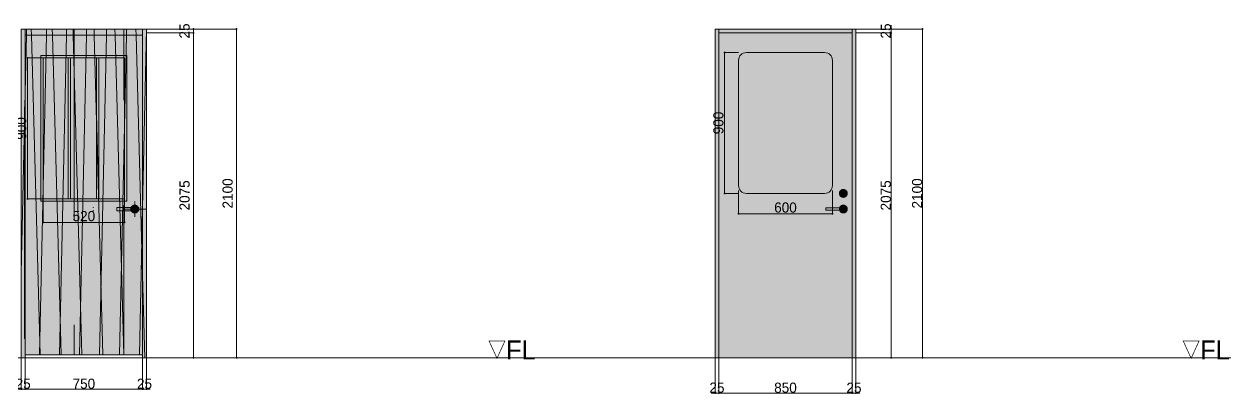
# Model space of a CAD drawing. Header units: millimetres. Extents: x -376000 to 292178, y -193032 to 188048.
# Drawn here: x -223160 to -215491, y 94374 to 96737 of the extents above; entities that cross this region are included whole.
import ezdxf

# ---------------------------------------------------------------- set-up
doc = ezdxf.new("R2010")
doc.units = ezdxf.units.MM
doc.header["$PDMODE"] = 1
doc.header["$PDSIZE"] = -2
doc.linetypes.add('芯', pattern=[3.174918720000001, 1.905, -0.6348374400000001, 0.2116226400000002, -0.4234586400000002])
for name, color, linetype, lineweight in [('00_一般', 7, 'Continuous', 5), ('07_文字・記号', 7, 'Continuous', 9), ('_平面図（新設） (2D)', 7, 'Continuous', 5), ('一般', 7, 'Continuous', 5), ('寸法', 7, 'Continuous', 5)]:
    doc.layers.add(name, color=color, linetype=linetype, lineweight=lineweight)
doc.layers.add('02_0.25', color=1, linetype='Continuous', lineweight=25, true_color=0xff0000)
doc.layers.add('04_0.10', color=7, linetype='Continuous', lineweight=9, true_color=0x0099ff)
doc.styles.add('Hiragino Kaku Gothic Pro W3', font='', dxfattribs={"bigfont": 'Hiragino Kaku Gothic Pro W3'})
doc.styles.add('Hiragino Sans W3', font='', dxfattribs={"bigfont": 'Hiragino Sans W3'})
doc.styles.get('Hiragino Kaku Gothic Pro W3').set_extended_font_data('Hiragino Kaku Gothic Pro W3')
doc.styles.get('Hiragino Sans W3').set_extended_font_data('Hiragino Sans W3')
doc.dimstyles.new('建具表寸法', dxfattribs={"dimtxt": 161.7816840277779, "dimasz": 0.19998779296875, "dimexe": 0, "dimexo": 0.3, "dimgap": 0.005, "dimtad": 1, "dimdsep": 46, "dimtxsty": 'Hiragino Sans W3', "dimblk": 'DOT', "dimblk1": 'DOT', "dimblk2": 'DOT', "dimcen": 0, "dimazin": 0, "dimtfac": 1, "dimtix": 1, "dimtmove": 0, "dimatfit": 0, "dimldrblk": 'VW_FILLEDARROW', "dimfxl": 1, "dimfrac": 2, "dimtolj": 1, "dimarcsym": 0})
pattern_1 = [(91.55430507832516, (0, 0), (129.3706128285435, 153.9832752114436), []), (90, (680.4999999999999, 445.5000000000002), (317.5000000000001, 762.0000000000001), [1481.666666666667, -673.5948023899283]), (88.75747639671474, (346.7777777777777, 21.50000000000007), (124.207218057869, -159.5173628918171), [])]

# ---------------------------------------------------------------- blocks, each defined once
blk = doc.blocks.new('グループ-734')
at = {"layer": '一般', "color": 7, "linetype": '芯', "lineweight": 9, "transparency": 33554687}
for p, q in [((325, -155), (325, -55)), ((250, -105), (400, -105))]:
    blk.add_line(p, q, dxfattribs=at)
blk = doc.blocks.new('グループ-15-1')
at = {"layer": '04_0.10', "linetype": 'Continuous', "lineweight": 0, "true_color": 0xbbbbbb, "transparency": 33554687}
h = blk.add_hatch(color=9, dxfattribs=at)
edge = h.paths.add_edge_path()
edge.add_arc((-1799.999824152129, -3379.500260569467), 3, 180, 270, ccw=False)
edge.add_line((-1802.999824152129, -3379.500260569467), (-1802.999824152129, -3363.499745489022))
edge.add_arc((-1799.999824152129, -3363.499745489022), 3, 90, 180, ccw=False)
edge.add_line((-1799.999824152129, -3360.499745489022), (-1665.99999041777, -3360.499745489022))
edge.add_arc((-1665.99999041777, -3363.499745489022), 3, 0, 90, ccw=False)
edge.add_line((-1662.99999041777, -3363.499745489022), (-1662.99999041777, -3379.500260569465))
edge.add_arc((-1665.99999041777, -3379.500260569465), 3, 270, 360, ccw=False)
edge.add_line((-1665.99999041777, -3382.500260569465), (-1799.999824152129, -3382.500260569467))
blk.add_hatch(color=9, dxfattribs=at).paths.add_polyline_path([(-1790.499824152129, -3349.849367934628), (-1789.035483798237, -3349.064360534929), (-1787.543097831171, -3348.384020788523), (-1786.022666250932, -3347.808348695409), (-1784.474189057518, -3347.337344255589), (-1782.897666250932, -3346.971007469064), (-1781.293097831171, -3346.709338335831), (-1779.660483798237, -3346.552336855891), (-1777.999824152129, -3346.500003029244), (-1776.339164506021, -3346.552336855891), (-1774.706550473087, -3346.709338335831), (-1773.101982053326, -3346.971007469064), (-1771.52545924674, -3347.337344255589), (-1769.976982053326, -3347.808348695409), (-1768.456550473087, -3348.384020788523), (-1766.964164506021, -3349.064360534929), (-1765.499824152129, -3349.849367934628), (-1764.087817624884, -3350.725020181034), (-1762.752433137758, -3351.677294467561), (-1761.493670690752, -3352.706190794207), (-1760.311530283866, -3353.811709160974), (-1759.206011917099, -3354.993849567861), (-1758.177115590452, -3356.252612014868), (-1757.224841303925, -3357.587996501996), (-1756.349189057518, -3359.000003029244), (-1755.564181657818, -3360.464343383139), (-1754.883841911411, -3361.956729350206), (-1754.308169818297, -3363.477160930446), (-1753.837165378476, -3365.02563812386), (-1753.470828591949, -3366.602160930446), (-1753.209159458716, -3368.206729350206), (-1753.052157978776, -3369.839343383139), (-1752.999824152129, -3371.500003029244), (-1753.052157978776, -3373.160662675349), (-1753.209159458716, -3374.793276708282), (-1753.470828591949, -3376.397845128042), (-1753.837165378476, -3377.974367934628), (-1754.308169818297, -3379.522845128042), (-1754.883841911411, -3381.043276708282), (-1755.564181657818, -3382.535662675349), (-1756.349189057518, -3384.000003029244), (-1757.224841303925, -3385.412009556492), (-1758.177115590452, -3386.74739404362), (-1759.206011917099, -3388.006156490628), (-1760.311530283866, -3389.188296897514), (-1761.493670690752, -3390.293815264281), (-1762.752433137758, -3391.322711590928), (-1764.087817624884, -3392.274985877454), (-1765.499824152129, -3393.15063812386), (-1766.964164506021, -3393.93564552356), (-1768.456550473087, -3394.615985269966), (-1769.976982053326, -3395.191657363079), (-1771.52545924674, -3395.662661802898), (-1773.101982053326, -3396.028998589424), (-1774.706550473087, -3396.290667722658), (-1776.339164506021, -3396.447669202598), (-1777.999824152129, -3396.500003029244), (-1779.660483798237, -3396.447669202598), (-1781.293097831171, -3396.290667722658), (-1782.897666250932, -3396.028998589424), (-1784.474189057518, -3395.662661802898), (-1786.022666250932, -3395.191657363079), (-1787.543097831171, -3394.615985269966), (-1789.035483798237, -3393.93564552356), (-1790.499824152129, -3393.15063812386), (-1791.911830679374, -3392.274985877454), (-1793.2472151665, -3391.322711590928), (-1794.505977613506, -3390.293815264281), (-1795.688118020392, -3389.188296897514), (-1796.793636387159, -3388.006156490628), (-1797.822532713806, -3386.74739404362), (-1798.774807000333, -3385.412009556492), (-1799.65045924674, -3384.000003029244), (-1800.43546664644, -3382.535662675349), (-1801.115806392848, -3381.043276708282), (-1801.691478485962, -3379.522845128042), (-1802.162482925782, -3377.974367934628), (-1802.528819712309, -3376.397845128042), (-1802.790488845542, -3374.793276708282), (-1802.947490325482, -3373.160662675349), (-1802.999824152129, -3371.500003029244), (-1802.947490325482, -3369.839343383139), (-1802.790488845542, -3368.206729350206), (-1802.528819712309, -3366.602160930446), (-1802.162482925782, -3365.02563812386), (-1801.691478485962, -3363.477160930446), (-1801.115806392848, -3361.956729350206), (-1800.43546664644, -3360.464343383139), (-1799.65045924674, -3359.000003029244), (-1798.774807000333, -3357.587996501996), (-1797.822532713806, -3356.252612014868), (-1796.793636387159, -3354.993849567861), (-1795.688118020392, -3353.811709160974), (-1794.505977613506, -3352.706190794207), (-1793.2472151665, -3351.677294467561), (-1791.911830679374, -3350.725020181034)])
at = {"layer": '00_一般', "color": 251, "lineweight": 5, "transparency": 33554687}
for p, q in [((-1514.876318736686, -3360.499842388381), (-1511.876318736686, -3360.499842388381)), ((-1511.876318736686, -3360.499842388381), (-1511.876318736686, -3363.499842388381)), ((-1511.876318736686, -3382.500357468824), (-1514.876318736686, -3382.500357468824)), ((-1511.876318736686, -3379.500357468823), (-1511.876318736686, -3382.500357468824))]:
    blk.add_line(p, q, dxfattribs=at)
at = {"layer": '04_0.10', "color": 251, "transparency": 33554687, "flags": 128}
blk.add_lwpolyline([(-1799.999824152129, -3382.500260569467, -0.4142135623730951), (-1802.999824152129, -3379.500260569467), (-1802.999824152129, -3363.499745489022, -0.4142135623730951), (-1799.999824152129, -3360.499745489022), (-1665.99999041777, -3360.499745489022, -0.4142135623730951), (-1662.99999041777, -3363.499745489022), (-1662.99999041777, -3379.500260569465, -0.4142135623730951), (-1665.99999041777, -3382.500260569465)], format="xyb", close=True, dxfattribs=at)
at = {"layer": '04_0.10', "color": 251}
blk.add_open_spline([(-1790.499824152129, -3349.849367934628), (-1784.698553962908, -3346.500003029244), (-1771.301094341351, -3346.500003029244), (-1759.698553962908, -3353.198732840012), (-1752.999824152129, -3364.801273218477), (-1752.999824152129, -3378.198732840013), (-1759.698553962908, -3389.801273218477), (-1771.301094341351, -3396.500003029244), (-1784.698553962908, -3396.500003029244), (-1796.301094341351, -3389.801273218477), (-1802.999824152129, -3378.198732840013), (-1802.999824152129, -3364.801273218477), (-1796.301094341351, -3353.198732840012), (-1790.499824152129, -3349.849367934628)], degree=2, dxfattribs=at)
blk = doc.blocks.new('シンボル-15')
at = {"layer": '00_一般', "linetype": 'Continuous', "lineweight": 0, "true_color": 0xeee9cc, "transparency": 33554687}
for points in [[(-100, 860), (-85, 860), (-85, -39.99999999999991), (-100, -39.99999999999991)], [(80, 860), (95, 860), (95, -39.99999999999991), (80, -39.99999999999991)]]:
    blk.add_hatch(color=254, dxfattribs=at).paths.add_polyline_path(points)
at = {"layer": '00_一般', "linetype": 'Continuous', "lineweight": 5, "true_color": 0xccbb66, "transparency": 33554687}
h = blk.add_hatch(dxfattribs=at)
h.set_pattern_fill('木目縦（薄茶）-2', color=43, style=0, pattern_type=2)
h.set_pattern_definition(pattern_1)
h.paths.add_polyline_path([(-100, 860), (-85, 860), (-85, -39.99999999999991), (-100, -39.99999999999991)])
h = blk.add_hatch(dxfattribs=at)
h.set_pattern_fill('木目縦（薄茶）-2', color=43, style=0, pattern_type=2)
h.set_pattern_definition(pattern_1)
h.paths.add_polyline_path([(80, 860), (95, 860), (95, -39.99999999999991), (80, -39.99999999999991)])
at = {"layer": '04_0.10', "linetype": 'Continuous', "lineweight": 0, "true_color": 0xeee9cc, "transparency": 33554687}
for points in [[(-375, 1045), (-400, 1045), (-400, -1055), (-375, -1055)], [(-375, 1045), (375, 1045), (375, 1005), (-375, 1005)], [(375, -1036), (375, 1005), (-375, 1005), (-375, -1036)], [(400, 1045), (375, 1045), (375, -1055), (400, -1055)]]:
    blk.add_hatch(color=254, dxfattribs=at).paths.add_polyline_path(points)
at = {"layer": '04_0.10', "linetype": 'Continuous', "lineweight": 5, "true_color": 0xccbb66, "transparency": 33554687}
h = blk.add_hatch(dxfattribs=at)
h.set_pattern_fill('木目縦（薄茶）-2', color=43, style=0, pattern_type=2)
h.set_pattern_definition(pattern_1)
h.paths.add_polyline_path([(-375, 1045), (-400, 1045), (-400, -1055), (-375, -1055)])
h = blk.add_hatch(dxfattribs=at)
h.set_pattern_fill('木目縦（薄茶）-2', color=43, style=0, pattern_type=2)
h.set_pattern_definition(pattern_1)
h.paths.add_polyline_path([(-375, 1045), (375, 1045), (375, 1005), (-375, 1005)])
h = blk.add_hatch(dxfattribs=at)
h.set_pattern_fill('木目縦（薄茶）-2', color=43, style=0, pattern_type=2)
h.set_pattern_definition(pattern_1)
h.paths.add_polyline_path([(375, -1036), (375, 1005), (-375, 1005), (-375, -1036)])
h = blk.add_hatch(dxfattribs=at)
h.set_pattern_fill('木目縦（薄茶）-2', color=43, style=0, pattern_type=2)
h.set_pattern_definition(pattern_1)
h.paths.add_polyline_path([(400, 1045), (375, 1045), (375, -1055), (400, -1055)])
at = {"layer": '04_0.10', "linetype": 'Continuous', "lineweight": 0, "true_color": 0xe6ffe6, "transparency": 33554687}
blk.add_hatch(color=7, dxfattribs=at).paths.add_polyline_path([(260, 860), (-260, 860), (-260, -39.99999999999991), (260, -39.99999999999991)])
at = {"layer": '04_0.10', "color": 251, "transparency": 33554687, "flags": 128}
for points in [[(-375, 1045), (-400, 1045), (-400, -1055), (-375, -1055)], [(-375, 1045), (375, 1045), (375, 1005), (-375, 1005)], [(400, 1045), (375, 1045), (375, -1055), (400, -1055)], [(260, 860), (-260, 860), (-260, -39.99999999999991), (260, -39.99999999999991)]]:
    blk.add_lwpolyline(points, close=True, dxfattribs=at)
at = {"layer": '04_0.10', "color": 7, "linetype": 'Continuous', "lineweight": 9, "transparency": 33554687, "flags": 128}
blk.add_lwpolyline([(375, -1036), (375, 1005), (-375, 1005), (-375, -1036)], close=True, dxfattribs=at)
at = {"layer": '一般', "color": 7, "linetype": 'Continuous', "lineweight": 9, "transparency": 33554687}
for p, q in [((-275, 875), (-275, -55)), ((-275, 875), (-260, 875)), ((260, 875), (-260, 875)), ((-260, 860), (-260, -40)), ((260, 860), (-260, 860)), ((260, 875), (275, 875)), ((260, 49), (260, 860)), ((275, -55), (275, 875)), ((-260, -40), (260, -40)), ((-260, -55), (260, -55))]:
    blk.add_line(p, q, dxfattribs=at)
at = {"layer": '一般', "color": 7, "linetype": 'Continuous', "lineweight": 15, "transparency": 33554687}
for p, q in [((-100, 860), (-100, -39.99999999999991)), ((-85, 860), (-85, -39.99999999999991)), ((80, 860), (80, -39.99999999999991)), ((95, 860), (95, -39.99999999999991)), ((-260, -55), (-275, -55)), ((275, -55), (260, -55))]:
    blk.add_line(p, q, dxfattribs=at)
at = {"layer": '04_0.10', "color": 7, "transparency": 33554687, "xscale": -1}
blk.add_blockref('グループ-15-1', (-1452.999824152095, 3266.500003029243), dxfattribs=at)
at = {"layer": '一般', "color": 7, "transparency": 33554687}
blk.add_blockref('グループ-734', (0, 0), dxfattribs=at)
blk = doc.blocks.new('_Dot')
at = {"color": 0, "linetype": 'ByBlock', "lineweight": -2}
blk.add_line((-0.5, 0), (-1, 0), dxfattribs=at)
at = {"color": 0, "linetype": 'ByBlock', "const_width": 0.5}
blk.add_lwpolyline([(-0.25, 0, 1), (0.25, 0, 1)], format="xyb", close=True, dxfattribs=at)
blk = doc.blocks.new('*D1198')
at = {"layer": 'Defpoints', "color": 0}
for p in [(-223177.4427861263, 94605.41183461073), (-223152.4427861263, 94605.41183461073), (-223152.4427861263, 94405.41183461073)]:
    blk.add_point(p, dxfattribs=at)
at = {"layer": '寸法', "color": 0, "lineweight": -2}
for p, q in [((-223177.4427861263, 94605.11183461073), (-223177.4427861263, 94405.41183461073)), ((-223152.4427861263, 94605.11183461073), (-223152.4427861263, 94405.41183461073)), ((-223189.4420537044, 94405.41183461073), (-223201.4413212826, 94405.41183461073)), ((-223177.4427861263, 94405.41183461073), (-223152.4427861263, 94405.41183461073)), ((-223140.4435185482, 94405.41183461073), (-223128.4442509701, 94405.41183461073))]:
    blk.add_line(p, q, dxfattribs=at)
at = {"layer": '寸法', "color": 0, "lineweight": -2, "xscale": 11.999267578125, "yscale": 11.999267578125, "zscale": 11.999267578125}
blk.add_blockref('_Dot', (-223177.4427861263, 94405.41183461073), dxfattribs=at)
at = {"layer": '寸法', "color": 0, "lineweight": -2, "xscale": 11.999267578125, "yscale": 11.999267578125, "zscale": 11.999267578125, "rotation": 180}
blk.add_blockref('_Dot', (-223152.4427861263, 94405.41183461073), dxfattribs=at)
at = {"layer": '寸法', "color": 0, "insert": (-223164.9427861263, 94439.48970633342), "char_height": 64.7126736111111, "attachment_point": 5, "style": 'Hiragino Kaku Gothic Pro W3'}
blk.add_mtext('\\A1;25', dxfattribs=at)
blk = doc.blocks.new('VW_FILLEDARROW')
at = {"color": 0, "linetype": 'Continuous', "lineweight": 5, "transparency": 16777216, "flags": 128}
blk.add_lwpolyline([(-161.3333333333333, 43.22913637888779), (0, 0), (-161.3333333333333, -43.22913637888784)], close=True, dxfattribs=at)
blk = doc.blocks.new('*D1199')
at = {"layer": 'Defpoints', "color": 0}
for p in [(-223152.4427861263, 94605.41183461073), (-222402.4427861263, 94605.41183461073), (-222402.4427861263, 94405.41183461073)]:
    blk.add_point(p, dxfattribs=at)
at = {"layer": '寸法', "color": 0, "lineweight": -2}
for p, q in [((-223152.4427861263, 94605.11183461073), (-223152.4427861263, 94405.41183461073)), ((-222402.4427861263, 94605.11183461073), (-222402.4427861263, 94405.41183461073)), ((-223140.4435185482, 94405.41183461073), (-222414.4420537044, 94405.41183461073))]:
    blk.add_line(p, q, dxfattribs=at)
at = {"layer": '寸法', "color": 0, "lineweight": -2, "xscale": 11.999267578125, "yscale": 11.999267578125, "zscale": 11.999267578125, "rotation": 180}
blk.add_blockref('_Dot', (-223152.4427861263, 94405.41183461073), dxfattribs=at)
at = {"layer": '寸法', "color": 0, "lineweight": -2, "xscale": 11.999267578125, "yscale": 11.999267578125, "zscale": 11.999267578125}
blk.add_blockref('_Dot', (-222402.4427861263, 94405.41183461073), dxfattribs=at)
at = {"layer": '寸法', "color": 0, "insert": (-222777.4427861263, 94439.48970633342), "char_height": 64.7126736111111, "attachment_point": 5, "style": 'Hiragino Kaku Gothic Pro W3'}
blk.add_mtext('\\A1;750', dxfattribs=at)
blk = doc.blocks.new('*D1200')
at = {"layer": 'Defpoints', "color": 0}
for p in [(-222402.4427861263, 94605.41183461073), (-222377.4427861263, 94605.41183461073), (-222377.4427861263, 94405.41183461073)]:
    blk.add_point(p, dxfattribs=at)
at = {"layer": '寸法', "color": 0, "lineweight": -2}
for p, q in [((-222402.4427861263, 94605.11183461073), (-222402.4427861263, 94405.41183461073)), ((-222377.4427861263, 94605.11183461073), (-222377.4427861263, 94405.41183461073)), ((-222414.4420537044, 94405.41183461073), (-222426.4413212826, 94405.41183461073)), ((-222402.4427861263, 94405.41183461073), (-222377.4427861263, 94405.41183461073)), ((-222365.4435185482, 94405.41183461073), (-222353.4442509701, 94405.41183461073))]:
    blk.add_line(p, q, dxfattribs=at)
at = {"layer": '寸法', "color": 0, "lineweight": -2, "xscale": 11.999267578125, "yscale": 11.999267578125, "zscale": 11.999267578125}
blk.add_blockref('_Dot', (-222402.4427861263, 94405.41183461073), dxfattribs=at)
at = {"layer": '寸法', "color": 0, "lineweight": -2, "xscale": 11.999267578125, "yscale": 11.999267578125, "zscale": 11.999267578125, "rotation": 180}
blk.add_blockref('_Dot', (-222377.4427861263, 94405.41183461073), dxfattribs=at)
at = {"layer": '寸法', "color": 0, "insert": (-222389.9427861263, 94439.48970633342), "char_height": 64.7126736111111, "attachment_point": 5, "style": 'Hiragino Kaku Gothic Pro W3'}
blk.add_mtext('\\A1;25', dxfattribs=at)
blk = doc.blocks.new('*D1201')
at = {"layer": 'Defpoints', "color": 0}
for p in [(-222377.4427861263, 96705.41183461073), (-222077.4427861263, 96705.41183461073), (-222377.4427861263, 96680.41183461073)]:
    blk.add_point(p, dxfattribs=at)
at = {"layer": '寸法', "color": 0, "lineweight": -2}
for p, q in [((-222377.1427861263, 96705.41183461073), (-222077.4427861263, 96705.41183461073)), ((-222377.1427861263, 96680.41183461073), (-222077.4427861263, 96680.41183461073)), ((-222077.4427861263, 96692.41110218882), (-222077.4427861263, 96693.4125670326))]:
    blk.add_line(p, q, dxfattribs=at)
at = {"layer": '寸法', "color": 0, "lineweight": -2, "xscale": 11.999267578125, "yscale": 11.999267578125, "zscale": 11.999267578125}
for p, rotation in [((-222077.4427861263, 96705.41183461073), 90), ((-222077.4427861263, 96680.41183461073), 270)]:
    blk.add_blockref('_Dot', p, dxfattribs=dict(at, rotation=rotation))
at = {"layer": '寸法', "color": 0, "insert": (-222134.1636194596, 96692.91183461073), "char_height": 64.7126736111111, "attachment_point": 5, "rotation": 90, "style": 'Hiragino Kaku Gothic Pro W3'}
blk.add_mtext('\\A1;25', dxfattribs=at)
blk = doc.blocks.new('*D1202')
at = {"layer": 'Defpoints', "color": 0}
for p in [(-222377.4427861263, 96680.41183461073), (-222077.4427861263, 96680.41183461073), (-222362.4427861263, 94605.41183461073)]:
    blk.add_point(p, dxfattribs=at)
at = {"layer": '寸法', "color": 0, "lineweight": -2}
for p, q in [((-222377.1427861263, 96680.41183461073), (-222077.4427861263, 96680.41183461073)), ((-222077.4427861263, 94617.41110218882), (-222077.4427861263, 96668.4125670326)), ((-222362.1427861263, 94605.41183461073), (-222077.4427861263, 94605.41183461073))]:
    blk.add_line(p, q, dxfattribs=at)
at = {"layer": '寸法', "color": 0, "lineweight": -2, "xscale": 11.999267578125, "yscale": 11.999267578125, "zscale": 11.999267578125}
for p, rotation in [((-222077.4427861263, 96680.41183461073), 90), ((-222077.4427861263, 94605.41183461073), 270)]:
    blk.add_blockref('_Dot', p, dxfattribs=dict(at, rotation=rotation))
at = {"layer": '寸法', "color": 0, "insert": (-222134.1636194596, 95642.91183461073), "char_height": 64.7126736111111, "attachment_point": 5, "rotation": 90, "style": 'Hiragino Kaku Gothic Pro W3'}
blk.add_mtext('\\A1;2075', dxfattribs=at)
blk = doc.blocks.new('*D1203')
at = {"layer": 'Defpoints', "color": 0}
for p in [(-222077.4427861263, 96705.41183461073), (-221802.4427861263, 96705.41183461073), (-222077.4427861263, 94605.41183461073)]:
    blk.add_point(p, dxfattribs=at)
at = {"layer": '寸法', "color": 0, "lineweight": -2}
for p, q in [((-222077.1427861263, 96705.41183461073), (-221802.4427861263, 96705.41183461073)), ((-221802.4427861263, 94617.41110218882), (-221802.4427861263, 96693.4125670326)), ((-222077.1427861263, 94605.41183461073), (-221802.4427861263, 94605.41183461073))]:
    blk.add_line(p, q, dxfattribs=at)
at = {"layer": '寸法', "color": 0, "lineweight": -2, "xscale": 11.999267578125, "yscale": 11.999267578125, "zscale": 11.999267578125}
for p, rotation in [((-221802.4427861263, 96705.41183461073), 90), ((-221802.4427861263, 94605.41183461073), 270)]:
    blk.add_blockref('_Dot', p, dxfattribs=dict(at, rotation=rotation))
at = {"layer": '寸法', "color": 0, "insert": (-221859.1636194596, 95655.41183461073), "char_height": 64.7126736111111, "attachment_point": 5, "rotation": 90, "style": 'Hiragino Kaku Gothic Pro W3'}
blk.add_mtext('\\A1;2100', dxfattribs=at)
blk = doc.blocks.new('*D1204')
at = {"layer": 'Defpoints', "color": 0}
for p in [(-223037.4427861263, 95620.41183461073), (-222517.4427861263, 95620.41183461073), (-223037.4427861263, 95470.41183461073)]:
    blk.add_point(p, dxfattribs=at)
at = {"layer": '寸法', "color": 0, "lineweight": -2}
for p, q in [((-223037.4427861263, 95620.11183461073), (-223037.4427861263, 95470.41183461073)), ((-222517.4427861263, 95620.11183461073), (-222517.4427861263, 95470.41183461073)), ((-222529.4420537044, 95470.41183461073), (-223025.4435185482, 95470.41183461073))]:
    blk.add_line(p, q, dxfattribs=at)
at = {"layer": '寸法', "color": 0, "lineweight": -2, "xscale": 11.999267578125, "yscale": 11.999267578125, "zscale": 11.999267578125, "rotation": 180}
blk.add_blockref('_Dot', (-223037.4427861263, 95470.41183461073), dxfattribs=at)
at = {"layer": '寸法', "color": 0, "lineweight": -2, "xscale": 11.999267578125, "yscale": 11.999267578125, "zscale": 11.999267578125}
blk.add_blockref('_Dot', (-222517.4427861263, 95470.41183461073), dxfattribs=at)
at = {"layer": '寸法', "color": 0, "insert": (-222777.4427861263, 95510.031946982), "char_height": 64.7126736111111, "attachment_point": 5, "style": 'Hiragino Kaku Gothic Pro W3'}
blk.add_mtext('\\A1;520', dxfattribs=at)
blk = doc.blocks.new('*D1205')
at = {"layer": 'Defpoints', "color": 0}
for p in [(-223137.4427861263, 96520.41183461073), (-223037.4427861263, 96520.41183461073), (-223037.4427861263, 95620.41183461073)]:
    blk.add_point(p, dxfattribs=at)
at = {"layer": '寸法', "color": 0, "lineweight": -2}
for p, q in [((-223037.7427861263, 96520.41183461073), (-223137.4427861263, 96520.41183461073)), ((-223137.4427861263, 95632.41110218882), (-223137.4427861263, 96508.4125670326)), ((-223037.7427861263, 95620.41183461073), (-223137.4427861263, 95620.41183461073))]:
    blk.add_line(p, q, dxfattribs=at)
at = {"layer": '寸法', "color": 0, "lineweight": -2, "xscale": 11.999267578125, "yscale": 11.999267578125, "zscale": 11.999267578125}
for p, rotation in [((-223137.4427861263, 96520.41183461073), 90), ((-223137.4427861263, 95620.41183461073), 270)]:
    blk.add_blockref('_Dot', p, dxfattribs=dict(at, rotation=rotation))
at = {"layer": '寸法', "color": 0, "insert": (-223177.0628984976, 96070.41183461073), "char_height": 64.7126736111111, "attachment_point": 5, "rotation": 90, "style": 'Hiragino Kaku Gothic Pro W3'}
blk.add_mtext('\\A1;900', dxfattribs=at)
blk = doc.blocks.new('グループ-576')
at = {"layer": '04_0.10', "linetype": 'Continuous', "lineweight": 0, "true_color": 0xf8f8ef}
blk.add_hatch(color=7, dxfattribs=at).paths.add_polyline_path([(-432.4495228085798, 975), (417.5504771914202, 975), (417.5504771914202, -1100), (-432.4495228085798, -1100)])
at = {"layer": '04_0.10', "linetype": 'Continuous', "lineweight": 0, "true_color": 0xd9e6cf}
h = blk.add_hatch(color=254, dxfattribs=at)
edge = h.paths.add_edge_path()
edge.add_arc((242.5504771914201, 1.066e-13), 50, 270, 360, ccw=False)
edge.add_line((242.5504771914201, -49.99999999999989), (-257.4495228085798, -49.99999999999999))
edge.add_arc((-257.4495228085798, 9.5e-15), 50, 180, 270, ccw=False)
edge.add_line((-307.4495228085798, 9.5e-15), (-307.4495228085798, 800))
edge.add_arc((-257.4495228085798, 800), 50, 90, 180, ccw=False)
edge.add_line((-257.4495228085798, 850), (242.5504771914201, 850))
edge.add_arc((242.5504771914201, 800), 50, 0, 90, ccw=False)
edge.add_line((292.5504771914202, 800), (292.5504771914202, 1.13686837721616e-13))
at = {"layer": '04_0.10', "linetype": 'Continuous', "lineweight": 0}
for points in [[(-389.4434439395278, -28.35008141176012), (-387.9616857801052, -27.56508186213383), (-386.4515484149565, -26.88474891912438), (-384.9130318440818, -26.30908258273177), (-383.3461360674812, -25.838082852956), (-381.7508610851543, -25.47174972979707), (-380.1272068971015, -25.21008321325498), (-378.4751735033227, -25.05308330332972), (-376.7947609038179, -25.0007500000213), (-375.114348304313, -25.05308330332972), (-373.4623149105342, -25.21008321325498), (-371.8386607224814, -25.47174972979707), (-370.2433857401546, -25.838082852956), (-368.6764899635538, -26.30908258273177), (-367.1379733926792, -26.88474891912438), (-365.6278360275305, -27.56508186213383), (-364.146077868108, -28.35008141176012), (-362.7172760275093, -29.2257249016445), (-361.3660076188327, -30.17798966542822), (-360.092272642078, -31.20687570311131), (-358.8960710972452, -32.31238301469374), (-357.7774029843344, -33.49451160017551), (-356.7362683033456, -34.75326145955664), (-355.7726670542787, -36.08863259283712), (-354.8865992371338, -37.50062500001695), (-354.0922544547739, -38.96495071050521), (-353.4038223100619, -40.45732175371094), (-352.8213028029979, -41.97773812963415), (-352.344695933582, -43.52619983827488), (-351.974001701814, -45.10270687963308), (-351.709220107694, -46.70725925370877), (-351.5503511512222, -48.33985696050194), (-351.4973948323981, -50.00050000001261), (-351.5503511512222, -51.66114303952327), (-351.709220107694, -53.29374074631643), (-351.974001701814, -54.89829312039214), (-352.344695933582, -56.47480016175034), (-352.8213028029979, -58.02326187039105), (-353.4038223100619, -59.54367824631428), (-354.0922544547739, -61.03604928952002), (-354.8865992371338, -62.50037500000826), (-355.7726670542787, -63.91236740718809), (-356.7362683033456, -65.24773854046857), (-357.7774029843344, -66.50648839984972), (-358.8960710972452, -67.68861698533149), (-360.092272642078, -68.79412429691392), (-361.3660076188327, -69.823010334597), (-362.7172760275093, -70.77527509838073), (-364.146077868108, -71.6509185882651), (-365.6278360275305, -72.43591813789138), (-367.1379733926792, -73.11625108090081), (-368.6764899635538, -73.69191741729344), (-370.2433857401546, -74.16291714706921), (-371.8386607224814, -74.52925027022816), (-373.4623149105342, -74.79091678677024), (-375.114348304313, -74.9479166966955), (-376.7947609038179, -75.00025000000392), (-378.4751735033227, -74.9479166966955), (-380.1272068971015, -74.79091678677024), (-381.7508610851543, -74.52925027022816), (-383.3461360674812, -74.16291714706921), (-384.9130318440818, -73.69191741729344), (-386.4515484149565, -73.11625108090081), (-387.9616857801052, -72.43591813789138), (-389.4434439395278, -71.6509185882651), (-390.8722457801263, -70.77527509838073), (-392.2235141888031, -69.823010334597), (-393.4972491655577, -68.79412429691392), (-394.6934507103905, -67.68861698533149), (-395.8121188233013, -66.50648839984972), (-396.8532535042901, -65.24773854046857), (-397.816854753357, -63.91236740718809), (-398.7029225705019, -62.50037500000826), (-399.4972673528619, -61.03604928952002), (-400.1856994975739, -59.54367824631428), (-400.7682190046378, -58.02326187039105), (-401.2448258740537, -56.47480016175034), (-401.6155201058217, -54.89829312039214), (-401.8803016999417, -53.29374074631643), (-402.0391706564137, -51.66114303952327), (-402.0921269752376, -50.00050000001261), (-402.0391706564137, -48.33985696050194), (-401.8803016999417, -46.70725925370877), (-401.6155201058217, -45.10270687963308), (-401.2448258740537, -43.52619983827488), (-400.7682190046378, -41.97773812963415), (-400.1856994975739, -40.45732175371094), (-399.4972673528619, -38.96495071050521), (-398.7029225705019, -37.50062500001695), (-397.816854753357, -36.08863259283712), (-396.8532535042901, -34.75326145955664), (-395.8121188233013, -33.49451160017551), (-394.6934507103905, -32.31238301469374), (-393.4972491655577, -31.20687570311131), (-392.2235141888031, -30.17798966542822), (-390.8722457801263, -29.2257249016445)], [(-389.4435704276274, -128.3493649053779), (-387.9617974504745, -127.5643575056773), (-386.4516449838006, -126.8840177592702), (-384.9131130276058, -126.3083456661565), (-383.3462015818901, -125.8373412263362), (-381.7509106466534, -125.4710044398092), (-380.1272402218958, -125.2093353065757), (-378.4751903076174, -125.0523338266356), (-376.7947609038179, -124.9999999999889), (-375.1143315000184, -125.0523338266356), (-373.4622815857399, -125.2093353065757), (-371.8386111609823, -125.4710044398092), (-370.2433202257456, -125.8373412263362), (-368.6764087800299, -126.3083456661565), (-367.1378768238351, -126.8840177592702), (-365.6277243571612, -127.5643575056773), (-364.1459513800083, -128.3493649053779), (-362.7171352512478, -129.2250171517851), (-361.3658533297515, -130.177291438312), (-360.0921056155192, -131.2061877649587), (-358.895892108551, -132.3117061317252), (-357.7772128088469, -133.4938465386114), (-356.7360677164068, -134.7526089856175), (-355.7724568312307, -136.0879934727433), (-354.8863801533187, -137.4999999999889), (-354.0920274274312, -138.9643403538812), (-353.4035883983287, -140.4567263209471), (-352.8210630660112, -141.9771579011867), (-352.3444514304788, -143.5256350945999), (-351.9737534917313, -145.1021579011867), (-351.7089692497688, -146.7067263209471), (-351.5500987045913, -148.3393403538812), (-351.4971418561988, -149.9999999999889), (-351.5500987045913, -151.6606596460966), (-351.7089692497688, -153.2932736790306), (-351.9737534917313, -154.8978420987911), (-352.3444514304788, -156.4743649053779), (-352.8210630660112, -158.0228420987911), (-353.4035883983287, -159.5432736790306), (-354.0920274274312, -161.0356596460966), (-354.8863801533187, -162.4999999999889), (-355.7724568312307, -163.9120065272345), (-356.7360677164068, -165.2473910143603), (-357.7772128088469, -166.5061534613664), (-358.895892108551, -167.6882938682526), (-360.0921056155192, -168.7938122350191), (-361.3658533297515, -169.8227085616658), (-362.7171352512478, -170.7749828481927), (-364.1459513800083, -171.6506350945999), (-365.6277243571612, -172.4356424943004), (-367.1378768238351, -173.1159822407076), (-368.6764087800299, -173.6916543338213), (-370.2433202257456, -174.1626587736416), (-371.8386111609823, -174.5289955601685), (-373.4622815857399, -174.7906646934021), (-375.1143315000184, -174.9476661733422), (-376.7947609038179, -174.9999999999889), (-378.4751903076174, -174.9476661733422), (-380.1272402218958, -174.7906646934021), (-381.7509106466534, -174.5289955601685), (-383.3462015818901, -174.1626587736416), (-384.9131130276058, -173.6916543338213), (-386.4516449838006, -173.1159822407076), (-387.9617974504745, -172.4356424943004), (-389.4435704276274, -171.6506350945999), (-390.8723865563878, -170.7749828481927), (-392.2236684778842, -169.8227085616658), (-393.4974161921165, -168.7938122350191), (-394.6936296990847, -167.6882938682526), (-395.8123089987889, -166.5061534613664), (-396.853454091229, -165.2473910143603), (-397.817064976405, -163.9120065272345), (-398.7031416543171, -162.4999999999889), (-399.4974943802044, -161.0356596460966), (-400.185933409307, -159.5432736790306), (-400.7684587416245, -158.0228420987911), (-401.2450703771569, -156.4743649053779), (-401.6157683159045, -154.8978420987911), (-401.8805525578669, -153.2932736790306), (-402.0394231030444, -151.6606596460966), (-402.0923799514368, -149.9999999999889), (-402.0394231030444, -148.3393403538812), (-401.8805525578669, -146.7067263209471), (-401.6157683159045, -145.1021579011867), (-401.2450703771569, -143.5256350945999), (-400.7684587416245, -141.9771579011867), (-400.185933409307, -140.4567263209471), (-399.4974943802044, -138.9643403538812), (-398.7031416543171, -137.4999999999889), (-397.817064976405, -136.0879934727433), (-396.853454091229, -134.7526089856175), (-395.8123089987889, -133.4938465386114), (-394.6936296990847, -132.3117061317252), (-393.4974161921165, -131.2061877649587), (-392.2236684778842, -130.177291438312), (-390.8723865563878, -129.2250171517851)]]:
    blk.add_hatch(color=254, dxfattribs=at).paths.add_polyline_path(points)
h = blk.add_hatch(color=254, dxfattribs=at)
edge = h.paths.add_edge_path()
edge.add_arc((-384.1323995668639, -149.9999999999891), 7.000490196078433, 89.3219513510968, 270.6780486489034, ccw=False)
edge.add_line((-384.049556429609, -142.9999999999891), (-264.1388421438947, -142.9999999999891))
edge.add_line((-264.1388421438947, -142.9999999999891), (-264.1388421438947, -156.9999999999891))
edge.add_line((-264.1388421438947, -156.9999999999891), (-384.049556429609, -156.9999999999891))
at = {"layer": '04_0.10', "color": 7, "linetype": 'Continuous', "lineweight": 5, "flags": 128}
blk.add_lwpolyline([(-432.4495228085798, 975), (417.5504771914202, 975), (417.5504771914202, -1100), (-432.4495228085798, -1100)], close=True, dxfattribs=at)
at = {"layer": '04_0.10', "color": 251, "flags": 128}
for points in [[(-432.4495228085798, 975), (417.5504771914202, 975), (417.5504771914202, -1100), (-432.4495228085798, -1100)], [(-379.3245228085798, -37.50050000001264), (-374.264998999056, -37.50050000001264), (-374.264998999056, -62.50050000001264), (-379.3245228085798, -62.50050000001264)]]:
    blk.add_lwpolyline(points, close=True, dxfattribs=at)
for points in [[(292.5504771914202, 1.042e-13, -0.4142135623730951), (242.5504771914201, -49.99999999999989), (-257.4495228085798, -49.99999999999999, -0.4142135623730951), (-307.4495228085798, 9.5e-15), (-307.4495228085798, 800, -0.4142135623730951), (-257.4495228085798, 850), (242.5504771914201, 850, -0.4142135623730951), (292.5504771914202, 800)], [(-384.049556429609, -156.9999999999891, -1.01190476190477), (-384.049556429609, -142.9999999999891), (-264.1388421438947, -142.9999999999891), (-264.1388421438947, -156.9999999999891)]]:
    blk.add_lwpolyline(points, format="xyb", close=True, dxfattribs=at)
at = {"layer": '04_0.10', "color": 251}
for points in [[(-389.4434439395278, -28.35008141176012), (-383.5731697132894, -25.0007500000213), (-370.0163520943464, -25.0007500000213), (-358.2758036418695, -31.69941282349893), (-351.4973948323981, -43.30183717653497), (-351.4973948323981, -56.69916282349024), (-358.2758036418695, -68.30158717652628), (-370.0163520943464, -75.00025000000392), (-383.5731697132894, -75.00025000000392), (-395.3137181657662, -68.30158717652628), (-402.0921269752376, -56.69916282349024), (-402.0921269752376, -43.30183717653497), (-395.3137181657662, -31.69941282349893), (-389.4434439395278, -28.35008141176012)], [(-389.4435704276274, -128.3493649053779), (-383.5732374980576, -124.9999999999889), (-370.0162843095782, -124.9999999999889), (-358.2756184504385, -131.698729810767), (-351.4971418561988, -143.3012701892108), (-351.4971418561988, -156.698729810767), (-358.2756184504385, -168.3012701892108), (-370.0162843095782, -174.9999999999889), (-383.5732374980576, -174.9999999999889), (-395.3139033571972, -168.3012701892108), (-402.0923799514368, -156.698729810767), (-402.0923799514368, -143.3012701892108), (-395.3139033571972, -131.698729810767), (-389.4435704276274, -128.3493649053779)]]:
    blk.add_open_spline(points, degree=2, dxfattribs=at)
blk = doc.blocks.new('グループ-577')
at = {"layer": '04_0.10', "color": 251}
blk.add_blockref('グループ-576', (0, 0), dxfattribs=at)
blk = doc.blocks.new('WD_900×2150_Wood')
at = {"layer": '04_0.10', "linetype": 'Continuous', "lineweight": 0, "true_color": 0xf8f8ef, "transparency": 33554687}
for points in [[(-457.4495228085798, 1000), (-432.4495228085798, 1000), (-432.4495228085798, -1100), (-457.4495228085798, -1100)], [(-432.4495228085798, 1000), (417.5504771914202, 1000), (417.5504771914202, 975), (-432.4495228085798, 975)], [(417.5504771914202, 1000), (442.5504771914202, 1000), (442.5504771914202, -1100), (417.5504771914202, -1100)]]:
    blk.add_hatch(color=7, dxfattribs=at).paths.add_polyline_path(points)
at = {"layer": '04_0.10', "color": 7, "linetype": 'Continuous', "lineweight": 5, "transparency": 33554687, "flags": 128}
for points in [[(-457.4495228085798, 1000), (-432.4495228085798, 1000), (-432.4495228085798, -1100), (-457.4495228085798, -1100)], [(-432.4495228085798, 1000), (417.5504771914202, 1000), (417.5504771914202, 975), (-432.4495228085798, 975)], [(417.5504771914202, 1000), (442.5504771914202, 1000), (442.5504771914202, -1100), (417.5504771914202, -1100)]]:
    blk.add_lwpolyline(points, close=True, dxfattribs=at)
at = {"layer": '04_0.10', "color": 7}
blk.add_blockref('グループ-577', (0, 0), dxfattribs=at)
blk = doc.blocks.new('*D1206')
at = {"layer": 'Defpoints', "color": 0}
for p in [(-217847.0743639874, 96705.41183461064), (-217622.0743639874, 96705.41183461064), (-217847.0743639874, 96680.41183461064)]:
    blk.add_point(p, dxfattribs=at)
at = {"layer": '一般', "color": 0, "lineweight": -2}
for p, q in [((-217846.7743639875, 96705.41183461064), (-217622.0743639874, 96705.41183461064)), ((-217622.0743639874, 96717.41110218877), (-217622.0743639874, 96729.41036976688)), ((-217622.0743639874, 96680.41183461064), (-217622.0743639874, 96705.41183461064)), ((-217846.7743639875, 96680.41183461064), (-217622.0743639874, 96680.41183461064)), ((-217622.0743639874, 96668.4125670325), (-217622.0743639874, 96656.41329945438))]:
    blk.add_line(p, q, dxfattribs=at)
at = {"layer": '一般', "color": 0, "lineweight": -2, "xscale": 11.999267578125, "yscale": 11.999267578125, "zscale": 11.999267578125}
for p, rotation in [((-217622.0743639874, 96705.41183461064), 270), ((-217622.0743639874, 96680.41183461064), 90)]:
    blk.add_blockref('_Dot', p, dxfattribs=dict(at, rotation=rotation))
at = {"layer": '一般', "color": 0, "insert": (-217655.7022357101, 96692.91183461064), "char_height": 64.7126736111111, "attachment_point": 5, "rotation": 90, "style": 'Hiragino Kaku Gothic Pro W3'}
blk.add_mtext('\\A1;25', dxfattribs=at)
blk = doc.blocks.new('*D1207')
at = {"layer": 'Defpoints', "color": 0}
for p in [(-217847.0743639874, 96680.41183461064), (-217622.0743639874, 96680.41183461064), (-217847.0743639874, 94605.41183461064)]:
    blk.add_point(p, dxfattribs=at)
at = {"layer": '一般', "color": 0, "lineweight": -2}
for p, q in [((-217846.7743639875, 96680.41183461064), (-217622.0743639874, 96680.41183461064)), ((-217622.0743639874, 94617.41110218877), (-217622.0743639874, 96668.4125670325)), ((-217846.7743639875, 94605.41183461064), (-217622.0743639874, 94605.41183461064))]:
    blk.add_line(p, q, dxfattribs=at)
at = {"layer": '一般', "color": 0, "lineweight": -2, "xscale": 11.999267578125, "yscale": 11.999267578125, "zscale": 11.999267578125}
for p, rotation in [((-217622.0743639874, 96680.41183461064), 90), ((-217622.0743639874, 94605.41183461064), 270)]:
    blk.add_blockref('_Dot', p, dxfattribs=dict(at, rotation=rotation))
at = {"layer": '一般', "color": 0, "insert": (-217656.1944763587, 95642.91183461064), "char_height": 64.7126736111111, "attachment_point": 5, "rotation": 90, "style": 'Hiragino Kaku Gothic Pro W3'}
blk.add_mtext('\\A1;2075', dxfattribs=at)
blk = doc.blocks.new('*D1208')
at = {"layer": 'Defpoints', "color": 0}
for p in [(-217622.0743639874, 96705.41183461064), (-217422.0743639874, 96705.41183461064), (-217622.0743639874, 94605.41183461064)]:
    blk.add_point(p, dxfattribs=at)
at = {"layer": '一般', "color": 0, "lineweight": -2}
for p, q in [((-217621.7743639875, 96705.41183461064), (-217422.0743639874, 96705.41183461064)), ((-217422.0743639874, 94617.41110218877), (-217422.0743639874, 96693.4125670325)), ((-217621.7743639875, 94605.41183461064), (-217422.0743639874, 94605.41183461064))]:
    blk.add_line(p, q, dxfattribs=at)
at = {"layer": '一般', "color": 0, "lineweight": -2, "xscale": 11.999267578125, "yscale": 11.999267578125, "zscale": 11.999267578125}
for p, rotation in [((-217422.0743639874, 96705.41183461064), 90), ((-217422.0743639874, 94605.41183461064), 270)]:
    blk.add_blockref('_Dot', p, dxfattribs=dict(at, rotation=rotation))
at = {"layer": '一般', "color": 0, "insert": (-217456.1944763587, 95655.41183461064), "char_height": 64.7126736111111, "attachment_point": 5, "rotation": 90, "style": 'Hiragino Kaku Gothic Pro W3'}
blk.add_mtext('\\A1;2100', dxfattribs=at)
blk = doc.blocks.new('*D1209')
at = {"layer": 'Defpoints', "color": 0}
for p in [(-217872.0743639874, 94605.41183461064), (-217847.0743639874, 94605.41183461064), (-217847.0743639874, 94380.41183461064)]:
    blk.add_point(p, dxfattribs=at)
at = {"layer": '一般', "color": 0, "lineweight": -2}
for p, q in [((-217872.0743639874, 94605.11183461062), (-217872.0743639874, 94380.41183461064)), ((-217847.0743639874, 94605.11183461062), (-217847.0743639874, 94380.41183461064)), ((-217884.0736315656, 94380.41183461064), (-217896.0728991437, 94380.41183461064)), ((-217872.0743639874, 94380.41183461064), (-217847.0743639874, 94380.41183461064)), ((-217835.0750964093, 94380.41183461064), (-217823.0758288312, 94380.41183461064))]:
    blk.add_line(p, q, dxfattribs=at)
at = {"layer": '一般', "color": 0, "lineweight": -2, "xscale": 11.999267578125, "yscale": 11.999267578125, "zscale": 11.999267578125}
blk.add_blockref('_Dot', (-217872.0743639874, 94380.41183461064), dxfattribs=at)
at = {"layer": '一般', "color": 0, "lineweight": -2, "xscale": 11.999267578125, "yscale": 11.999267578125, "zscale": 11.999267578125, "rotation": 180}
blk.add_blockref('_Dot', (-217847.0743639874, 94380.41183461064), dxfattribs=at)
at = {"layer": '一般', "color": 0, "insert": (-217859.5743639874, 94414.03970633332), "char_height": 64.7126736111111, "attachment_point": 5, "style": 'Hiragino Kaku Gothic Pro W3'}
blk.add_mtext('\\A1;25', dxfattribs=at)
blk = doc.blocks.new('*D1210')
at = {"layer": 'Defpoints', "color": 0}
for p in [(-218722.0743639874, 94605.41183461064), (-217872.0743639874, 94605.41183461064), (-217872.0743639874, 94380.41183461064)]:
    blk.add_point(p, dxfattribs=at)
at = {"layer": '一般', "color": 0, "lineweight": -2}
for p, q in [((-218722.0743639874, 94605.11183461062), (-218722.0743639874, 94380.41183461064)), ((-217872.0743639874, 94605.11183461062), (-217872.0743639874, 94380.41183461064)), ((-218710.0750964093, 94380.41183461064), (-217884.0736315656, 94380.41183461064))]:
    blk.add_line(p, q, dxfattribs=at)
at = {"layer": '一般', "color": 0, "lineweight": -2, "xscale": 11.999267578125, "yscale": 11.999267578125, "zscale": 11.999267578125, "rotation": 180}
blk.add_blockref('_Dot', (-218722.0743639874, 94380.41183461064), dxfattribs=at)
at = {"layer": '一般', "color": 0, "lineweight": -2, "xscale": 11.999267578125, "yscale": 11.999267578125, "zscale": 11.999267578125}
blk.add_blockref('_Dot', (-217872.0743639874, 94380.41183461064), dxfattribs=at)
at = {"layer": '一般', "color": 0, "insert": (-218297.0743639874, 94414.16642827903), "char_height": 64.7126736111111, "attachment_point": 5, "style": 'Hiragino Kaku Gothic Pro W3'}
blk.add_mtext('\\A1;850', dxfattribs=at)
blk = doc.blocks.new('*D1211')
at = {"layer": 'Defpoints', "color": 0}
for p in [(-218747.0743639874, 94605.41183461064), (-218722.0743639874, 94605.41183461064), (-218722.0743639874, 94380.41183461064)]:
    blk.add_point(p, dxfattribs=at)
at = {"layer": '一般', "color": 0, "lineweight": -2}
for p, q in [((-218747.0743639874, 94605.11183461062), (-218747.0743639874, 94380.41183461064)), ((-218722.0743639874, 94605.11183461062), (-218722.0743639874, 94380.41183461064)), ((-218759.0736315656, 94380.41183461064), (-218771.0728991437, 94380.41183461064)), ((-218747.0743639874, 94380.41183461064), (-218722.0743639874, 94380.41183461064)), ((-218710.0750964093, 94380.41183461064), (-218698.0758288312, 94380.41183461064))]:
    blk.add_line(p, q, dxfattribs=at)
at = {"layer": '一般', "color": 0, "lineweight": -2, "xscale": 11.999267578125, "yscale": 11.999267578125, "zscale": 11.999267578125}
blk.add_blockref('_Dot', (-218747.0743639874, 94380.41183461064), dxfattribs=at)
at = {"layer": '一般', "color": 0, "lineweight": -2, "xscale": 11.999267578125, "yscale": 11.999267578125, "zscale": 11.999267578125, "rotation": 180}
blk.add_blockref('_Dot', (-218722.0743639874, 94380.41183461064), dxfattribs=at)
at = {"layer": '一般', "color": 0, "insert": (-218734.5743639874, 94414.48970633332), "char_height": 64.7126736111111, "attachment_point": 5, "style": 'Hiragino Kaku Gothic Pro W3'}
blk.add_mtext('\\A1;25', dxfattribs=at)
blk = doc.blocks.new('*D1212')
at = {"layer": 'Defpoints', "color": 0}
for p in [(-218597.0743639874, 95675.41183461064), (-217997.0743639874, 95675.41183461064), (-218597.0743639874, 95525.41183461064)]:
    blk.add_point(p, dxfattribs=at)
at = {"layer": '寸法', "color": 0, "lineweight": -2}
for p, q in [((-218597.0743639874, 95675.11183461062), (-218597.0743639874, 95525.41183461064)), ((-217997.0743639874, 95675.11183461062), (-217997.0743639874, 95525.41183461064)), ((-218009.0736315656, 95525.41183461064), (-218585.0750964093, 95525.41183461064))]:
    blk.add_line(p, q, dxfattribs=at)
at = {"layer": '寸法', "color": 0, "lineweight": -2, "xscale": 11.999267578125, "yscale": 11.999267578125, "zscale": 11.999267578125, "rotation": 180}
blk.add_blockref('_Dot', (-218597.0743639874, 95525.41183461064), dxfattribs=at)
at = {"layer": '寸法', "color": 0, "lineweight": -2, "xscale": 11.999267578125, "yscale": 11.999267578125, "zscale": 11.999267578125}
blk.add_blockref('_Dot', (-217997.0743639874, 95525.41183461064), dxfattribs=at)
at = {"layer": '寸法', "color": 0, "insert": (-218297.0743639874, 95564.98970633332), "char_height": 64.7126736111111, "attachment_point": 5, "style": 'Hiragino Kaku Gothic Pro W3'}
blk.add_mtext('\\A1;600', dxfattribs=at)
blk = doc.blocks.new('*D1213')
at = {"layer": 'Defpoints', "color": 0}
for p in [(-218685.6457925589, 96555.41183461064), (-218597.0743639874, 96555.41183461064), (-218597.0743639874, 95655.41183461064)]:
    blk.add_point(p, dxfattribs=at)
at = {"layer": '寸法', "color": 0, "lineweight": -2}
for p, q in [((-218597.3743639874, 96555.41183461064), (-218685.6457925589, 96555.41183461064)), ((-218685.6457925589, 95667.41110218877), (-218685.6457925589, 96543.4125670325)), ((-218597.3743639874, 95655.41183461064), (-218685.6457925589, 95655.41183461064))]:
    blk.add_line(p, q, dxfattribs=at)
at = {"layer": '寸法', "color": 0, "lineweight": -2, "xscale": 11.999267578125, "yscale": 11.999267578125, "zscale": 11.999267578125}
for p, rotation in [((-218685.6457925589, 96555.41183461064), 90), ((-218685.6457925589, 95655.41183461064), 270)]:
    blk.add_blockref('_Dot', p, dxfattribs=dict(at, rotation=rotation))
at = {"layer": '寸法', "color": 0, "insert": (-218725.2659049301, 96105.41183461064), "char_height": 64.7126736111111, "attachment_point": 5, "rotation": 90, "style": 'Hiragino Kaku Gothic Pro W3'}
blk.add_mtext('\\A1;900', dxfattribs=at)
blk = doc.blocks.new('グループ-738')
at = {"layer": '寸法'}
for p, q in [((-224928.7491432231, 94605.41183461073), (-220496.1364290297, 94605.41183461073)), ((-220496.1364290298, 94605.41183461064), (-216063.5237148364, 94605.41183461064)), ((-216063.5237148364, 94605.41183461057), (-211630.911000643, 94605.41183461057))]:
    blk.add_line(p, q, dxfattribs=at)
at = {"layer": '02_0.25', "color": 7}
blk.add_blockref('シンボル-15', (-222777.4427861263, 95660.41183461073), dxfattribs=at)
at = {"layer": '04_0.10', "xscale": -1}
blk.add_blockref('WD_900×2150_Wood', (-218304.523886796, 95705.41183461064), dxfattribs=at)
at = {"layer": '07_文字・記号', "color": 7, "char_height": 121.3362630208333, "attachment_point": 4, "line_spacing_factor": 1.182241743806572, "style": 'Hiragino Sans W3'}
for insert in [(-220196.9215685725, 94655.59893769107), (-215764.3088543791, 94655.598937691)]:
    blk.add_mtext('▽FL', dxfattribs=dict(at, insert=insert))
at = {"layer": '一般'}
for base, p1, p2, override, picture, middle in [((-217622.0743639874, 96705.41183461064), (-217847.0743639874, 96680.41183461064), (-217847.0743639874, 96705.41183461064), {"dimtxt": 64.7126736111111, "dimasz": 11.999267578125, "dimgap": 0.3, "dimpost": '<>', "dimtxsty": 'Hiragino Kaku Gothic Pro W3', "dimtmove": 2}, '*D1206', (-217655.7022357101, 96692.91183461064)), ((-217422.0743639874, 96705.41183461064), (-217622.0743639874, 94605.41183461064), (-217622.0743639874, 96705.41183461064), {"dimtxt": 64.7126736111111, "dimasz": 11.999267578125, "dimgap": 0.75, "dimpost": '<>', "dimtxsty": 'Hiragino Kaku Gothic Pro W3', "dimtmove": 2}, '*D1208', (-217456.1944763587, 95655.41183461064)), ((-217622.0743639874, 96680.41183461064), (-217847.0743639874, 94605.41183461064), (-217847.0743639874, 96680.41183461064), {"dimtxt": 64.7126736111111, "dimasz": 11.999267578125, "dimgap": 0.75, "dimpost": '<>', "dimtxsty": 'Hiragino Kaku Gothic Pro W3', "dimtmove": 2}, '*D1207', (-217656.1944763587, 95642.91183461064))]:
    dim = blk.add_linear_dim(base=base, p1=p1, p2=p2, angle=270, dimstyle='建具表寸法', override=override, dxfattribs=at)
    dim.commit()
    dim.dimension.update_dxf_attribs({"geometry": picture, "text_midpoint": middle})
for base, p1, p2, override, picture, middle in [((-218722.0743639874, 94380.41183461064), (-218747.0743639874, 94605.41183461064), (-218722.0743639874, 94605.41183461064), {"dimtxt": 64.7126736111111, "dimasz": 11.999267578125, "dimgap": 0.75, "dimpost": '<>', "dimtxsty": 'Hiragino Kaku Gothic Pro W3', "dimtmove": 2}, '*D1211', (-218734.5743639874, 94414.48970633332)), ((-217872.0743639874, 94380.41183461064), (-218722.0743639874, 94605.41183461064), (-217872.0743639874, 94605.41183461064), {"dimtxt": 64.7126736111111, "dimasz": 11.999267578125, "dimgap": 0.3, "dimpost": '<>', "dimtxsty": 'Hiragino Kaku Gothic Pro W3', "dimtmove": 2}, '*D1210', (-218297.0743639874, 94414.16642827903)), ((-217847.0743639874, 94380.41183461064), (-217872.0743639874, 94605.41183461064), (-217847.0743639874, 94605.41183461064), {"dimtxt": 64.7126736111111, "dimasz": 11.999267578125, "dimgap": 0.3, "dimpost": '<>', "dimtxsty": 'Hiragino Kaku Gothic Pro W3', "dimtmove": 2}, '*D1209', (-217859.5743639874, 94414.03970633332))]:
    dim = blk.add_linear_dim(base=base, p1=p1, p2=p2, dimstyle='建具表寸法', override=override, dxfattribs=at)
    dim.commit()
    dim.dimension.update_dxf_attribs({"geometry": picture, "text_midpoint": middle})
at = {"layer": '寸法'}
for base, p1, p2, picture, middle in [((-222077.4427861263, 96705.41183461073), (-222377.4427861263, 96680.41183461073), (-222377.4427861263, 96705.41183461073), '*D1201', (-222134.1636194596, 96692.91183461073)), ((-221802.4427861263, 96705.41183461073), (-222077.4427861263, 94605.41183461073), (-222077.4427861263, 96705.41183461073), '*D1203', (-221859.1636194596, 95655.41183461073)), ((-222077.4427861263, 96680.41183461073), (-222362.4427861263, 94605.41183461073), (-222377.4427861263, 96680.41183461073), '*D1202', (-222134.1636194596, 95642.91183461073))]:
    dim = blk.add_linear_dim(base=base, p1=p1, p2=p2, angle=270, dimstyle='建具表寸法', override={"dimtxt": 64.7126736111111, "dimasz": 11.999267578125, "dimgap": 6.25, "dimpost": '<>', "dimtxsty": 'Hiragino Kaku Gothic Pro W3', "dimtmove": 2}, dxfattribs=at)
    dim.commit()
    dim.dimension.update_dxf_attribs({"geometry": picture, "text_midpoint": middle, "dimtype": 160})
for base, p1, p2, picture, middle in [((-218685.6457925589, 96555.41183461064), (-218597.0743639874, 95655.41183461064), (-218597.0743639874, 96555.41183461064), '*D1213', (-218725.2659049301, 96105.41183461064)), ((-223137.4427861263, 96520.41183461073), (-223037.4427861263, 95620.41183461073), (-223037.4427861263, 96520.41183461073), '*D1205', (-223177.0628984976, 96070.41183461073))]:
    dim = blk.add_linear_dim(base=base, p1=p1, p2=p2, angle=270, dimstyle='建具表寸法', override={"dimtxt": 64.7126736111111, "dimasz": 11.999267578125, "dimgap": 6.25, "dimpost": '<>', "dimtxsty": 'Hiragino Kaku Gothic Pro W3', "dimtmove": 2}, dxfattribs=at)
    dim.commit()
    dim.dimension.update_dxf_attribs({"geometry": picture, "text_midpoint": middle})
for base, p1, p2, override, picture, middle in [((-218597.0743639874, 95525.41183461064), (-217997.0743639874, 95675.41183461064), (-218597.0743639874, 95675.41183461064), {"dimtxt": 64.7126736111111, "dimasz": 11.999267578125, "dimgap": 6.25, "dimpost": '<>', "dimtxsty": 'Hiragino Kaku Gothic Pro W3', "dimtmove": 2}, '*D1212', (-218297.0743639874, 95564.98970633332)), ((-223037.4427861263, 95470.41183461073), (-222517.4427861263, 95620.41183461073), (-223037.4427861263, 95620.41183461073), {"dimtxt": 64.7126736111111, "dimasz": 11.999267578125, "dimgap": 6.25, "dimpost": '<>', "dimtxsty": 'Hiragino Kaku Gothic Pro W3', "dimtmove": 2}, '*D1204', (-222777.4427861263, 95510.031946982)), ((-223152.4427861263, 94405.41183461073), (-223177.4427861263, 94605.41183461073), (-223152.4427861263, 94605.41183461073), {"dimtxt": 64.7126736111111, "dimasz": 11.999267578125, "dimgap": 0.75, "dimpost": '<>', "dimtxsty": 'Hiragino Kaku Gothic Pro W3', "dimtmove": 2}, '*D1198', (-223164.9427861263, 94439.48970633342)), ((-222402.4427861263, 94405.41183461073), (-223152.4427861263, 94605.41183461073), (-222402.4427861263, 94605.41183461073), {"dimtxt": 64.7126736111111, "dimasz": 11.999267578125, "dimgap": 0.75, "dimpost": '<>', "dimtxsty": 'Hiragino Kaku Gothic Pro W3', "dimtmove": 2}, '*D1199', (-222777.4427861263, 94439.48970633342)), ((-222377.4427861263, 94405.41183461073), (-222402.4427861263, 94605.41183461073), (-222377.4427861263, 94605.41183461073), {"dimtxt": 64.7126736111111, "dimasz": 11.999267578125, "dimgap": 0.75, "dimpost": '<>', "dimtxsty": 'Hiragino Kaku Gothic Pro W3', "dimtmove": 2}, '*D1200', (-222389.9427861263, 94439.48970633342))]:
    dim = blk.add_linear_dim(base=base, p1=p1, p2=p2, dimstyle='建具表寸法', override=override, dxfattribs=at)
    dim.commit()
    dim.dimension.update_dxf_attribs({"geometry": picture, "text_midpoint": middle})
blk = doc.blocks.new('平面図（新設） (2D)')
at = {"layer": '07_文字・記号', "color": 7}
blk.add_blockref('グループ-738', (0, 0), dxfattribs=at)

msp = doc.modelspace()

# ---------------------------------------------------------------- block references
at = {"layer": '_平面図（新設） (2D)'}
msp.add_blockref('平面図（新設） (2D)', (0, 0), dxfattribs=at)

doc.saveas('drawing.dxf')
